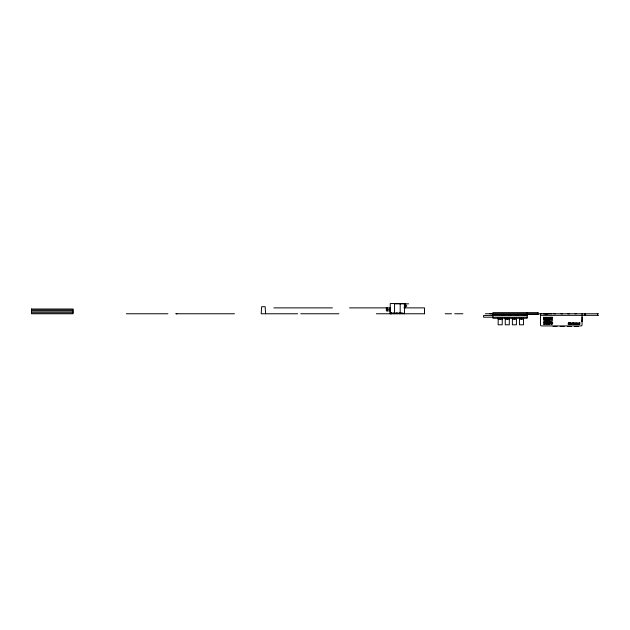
<?xml version="1.0" encoding="UTF-8"?>
<svg xmlns="http://www.w3.org/2000/svg" width="630" height="630" viewBox="0 0 630 630"><rect width="100%" height="100%" fill="white"/><g stroke="black" fill="none" stroke-linecap="round" stroke-linejoin="round"><path stroke-width="0.94" d="M386.363 307.881L386.363 310.881L390.592 310.881M387.418 310.881L387.387 307.881M391.647 313.055L391.647 313.764L390.238 313.724L390.238 307.881M376.354 313.764L424.486 313.764L424.486 307.881L403.94 307.881M498.165 317.559L498.165 324.789L502.22 324.789L502.22 317.559M505.26 317.559L505.26 324.789L509.316 324.789L509.316 317.559M512.371 317.559L512.371 324.789L516.419 324.789L516.419 317.559M519.451 317.559L519.451 324.789L523.506 324.789L523.506 317.559M540.516 313.764L540.485 324.867A1.055 1.055 0 0 0 541.54 325.923L581.002 325.923A1.055 1.055 0 0 0 582.057 324.867L582.057 313.764M544.218 324.56C544.777 323.686 546.289 321.253 543.761 321.788L543.753 324.56L544.202 324.56M546.934 320.93L543.753 320.891M549.51 320.93L552.691 320.891M570.386 322.93L570.386 324.371L569.457 324.324L569.37 322.93L569.811 322.93L569.874 324.143L569.945 322.93L570.567 322.962M585.042 315.354L585.144 313.764M585.238 315.354L585.238 313.764M585.325 315.354L585.404 313.764M585.467 315.354L585.553 313.764M585.569 315.354L585.577 313.764M597.618 315.354L597.618 313.764M395.128 303.833L408.681 303.833M404.153 304.841L405.562 304.841M404.153 306.873L405.562 306.873M273.853 307.881L332.388 307.881M349.563 307.881L390.269 307.881M386.371 309.291L390.309 309.291M31.5 310.07L73.072 310.07M31.5 311.125L73.072 311.125M538.445 312.63L492.92 312.63L492.92 318.268L527.168 318.268L527.168 312.63M31.5 312.708L73.072 312.708M390.238 313.071L403.098 313.055L403.098 313.748M390.238 313.11L391.647 313.165M390.238 313.236L391.647 313.323M390.238 313.417L391.647 313.417M390.238 313.59L391.647 313.504M176.022 313.764L176.998 313.764M485.36 313.764L598.5 313.764M489.856 313.764L492.676 313.764M126.362 313.764L167.934 313.764M175.943 313.764L234.486 313.764M297.643 313.772L261.198 313.764L261.639 306.723L265.159 306.723L265.6 313.764M300.786 313.764L338.901 313.764M445.142 313.764L451.552 313.764M454.734 313.764L462.932 313.764M541.012 313.764L541.54 313.764M543.194 313.874L544.139 313.764M544.296 313.874L545.32 313.764M547.777 313.874L546.738 313.764M551.707 313.764L547.958 313.764M562.535 313.874L560.976 313.764M567.874 313.874L569.599 313.764M576.316 313.764L575.048 313.764M492.92 314.394L538.445 314.394M540.493 315.354L598.5 315.354M527.168 315.449L483.588 315.449L483.588 317.213L527.168 317.213M498.165 319.15L502.22 319.15M505.26 319.15L509.316 319.15M512.371 319.15L516.419 319.15M519.451 319.15L523.506 319.15M579.198 323.678L578.647 324.119L579.198 323.773M553.061 326.45L557.109 326.45M560.157 326.45L564.204 326.45M567.252 326.45L571.3 326.45M574.347 326.45L578.395 326.45M582.057 317.111L582.057 318.701M582.057 319.827L582.057 321.41M581.978 319.827L581.978 321.41M555.55 313.764L553.707 313.764M547.675 313.874L544.911 313.874M546.501 313.764L545.525 313.764M537.563 312.63L537.563 314.394M525.152 314.394L525.152 315.449M523.743 314.394L523.743 315.449M523.53 314.394L523.53 315.449M523.388 314.394L523.388 315.449M521.742 318.268L521.742 319.15M521.215 318.268L521.215 319.15M518.057 314.394L518.057 315.449M516.647 314.394L516.647 315.449M516.427 314.394L516.427 315.449M516.293 314.394L516.293 315.449M514.655 318.268L514.655 319.15M514.127 318.268L514.127 319.15M510.954 314.394L510.954 315.449M509.544 314.394L509.544 315.449M509.331 314.394L509.331 315.449M509.19 314.394L509.19 315.449M507.552 318.268L507.552 319.15M507.024 318.268L507.024 319.15M503.858 314.394L503.858 315.449M502.449 314.394L502.449 315.449M502.228 314.394L502.228 315.449M502.094 314.394L502.094 315.449M500.456 318.268L500.456 319.15M499.929 318.268L499.929 319.15M424.486 310.881L424.486 313.764M406.618 305.062L406.618 306.652M405.523 303.833L405.523 307.881M404.507 313.764L404.507 303.55L390.238 303.55L390.238 313.764M401.688 313.055L401.688 313.764M400.192 303.55L400.192 313.764M399.491 313.055L399.491 313.764M397.199 313.055L397.199 313.764M396.144 313.055L396.144 313.764M394.553 303.55L394.553 313.764M393.852 313.055L393.852 313.764M31.5 309.007L31.5 313.764L73.072 313.764L73.072 309.007L31.5 309.007M543.753 317.26L543.753 319.953L544.202 319.953L544.202 318.756L545.013 318.756L545.013 319.953L545.47 319.953L545.47 317.26L545.013 317.26L545.013 318.355L544.202 318.355L544.202 317.26L543.753 317.26M544.218 322.198C544.076 324.497 545.643 321.804 544.218 322.19M545.69 321.788L545.69 324.56L546.934 324.56L546.171 324.127L546.171 321.788L545.69 321.788M546.013 317.26L546.013 319.953L547.257 319.953L546.454 319.552L546.454 318.756L547.163 318.756L546.454 317.662L547.226 317.26L546.013 317.26M547.1 321.82C545.352 325.962 551.211 324.537 548.407 321.788C548.88 325.82 546.895 323.844 547.123 321.788M548.51 320.386L548.746 321.363L549.155 320.386L548.51 320.386M549.077 321.788L549.604 322.19L549.604 324.56L550.061 324.56L550.061 322.19L550.588 321.788L549.077 321.788M549.604 317.268L549.604 319.953C550.628 319.969 549.683 317.331 550.722 319.953C550.573 319.804 552.093 316.512 549.604 317.268M550.045 317.709C550.1 319.788 551.36 317.087 550.045 317.709M551.258 317.26L551.762 317.646L551.762 319.953L552.211 319.953L552.211 317.646L552.715 317.26L551.258 317.26M570.567 322.741C570.055 326.127 572.15 323.001 570.567 322.741M571.205 323.466C571.733 326.34 572.875 321.418 571.205 323.466M571.646 323.332L571.709 324.143L571.646 323.332M572.363 323.237C573.127 326.899 573.717 320.702 572.363 323.237M573.591 322.615L573.591 324.371L574.032 324.371L574.103 323.159L574.174 324.371L574.607 324.371L574.591 323.095L573.591 322.615M574.741 323.93L575.733 324.371C575.088 322.158 575.308 323.135 574.741 323.93M575.292 323.686L575.19 324.135L575.292 323.686M575.883 322.93L575.883 324.371L576.324 324.371L576.395 323.159L576.458 324.371L576.899 324.371L576.844 323.017L575.883 322.93M577.041 323.292C577.419 324.757 577.631 325.34 578.049 322.93L577.041 323.292M577.474 323.316L577.537 323.954L577.474 323.316M578.19 323.426C578.647 326.324 579.891 321.536 578.19 323.426M579.348 322.93L579.348 324.371L579.781 324.371L580.041 322.906L579.348 322.93M548.108 320.875L547.541 320.875L548.1 320.93M552.187 322.851C551.848 326.883 550.51 320.489 552.187 322.851M552.683 322.969C551.029 328.159 550.124 318.662 552.683 322.969M547.289 320.875C548.281 322.686 548.628 319.15 547.289 320.875M568.654 324.056L568.158 324.371L568.386 322.615L569.048 322.615L569.315 324.371L568.654 324.056M568.74 323.009L568.654 323.749L568.74 323.009M396.325 313.323L397.01 313.504L396.325 313.323M548.352 317.693L548.061 319.024L548.659 319.024L548.368 317.693M548.005 319.386L547.407 319.953L548.076 317.26L548.667 317.26L549.321 319.953L548.005 319.386"/></g></svg>
